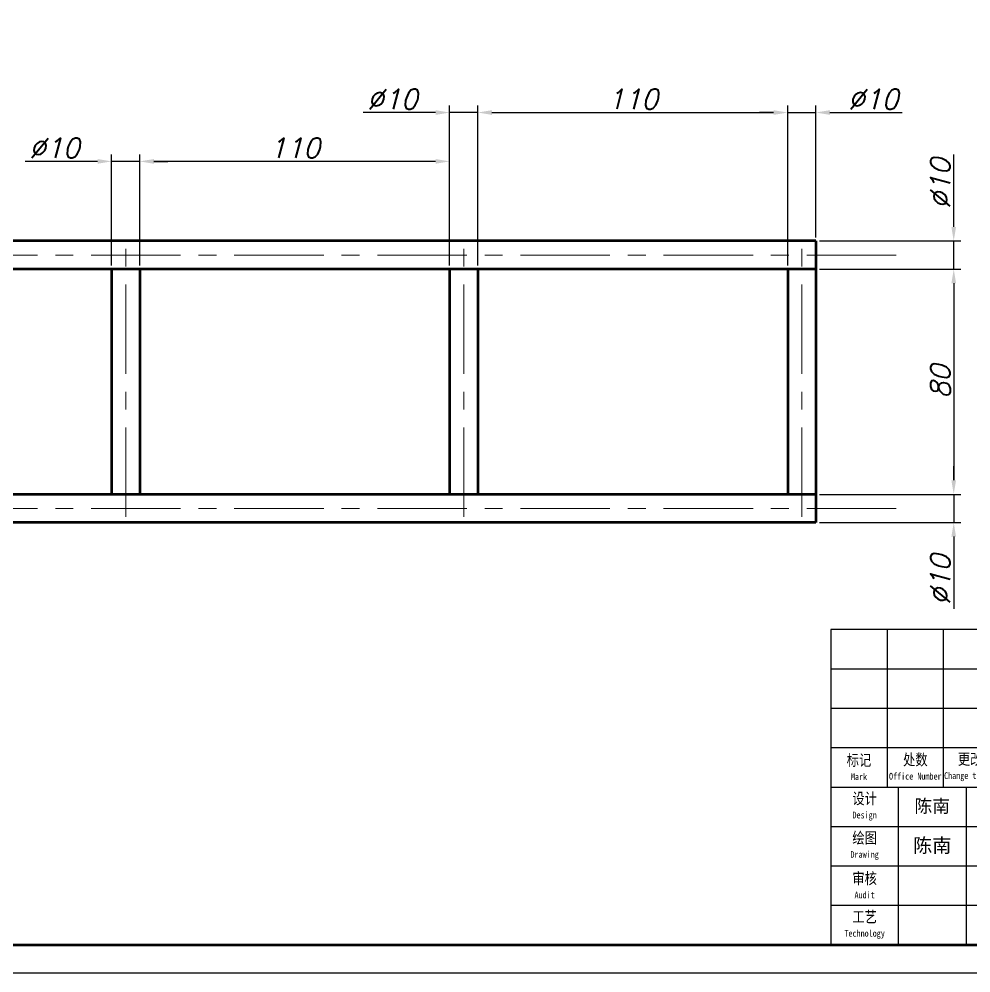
# Model space of a CAD drawing. Header units: inches. Extents: x 17901 to 26602, y 9673 to 14036.
# Drawn here: x 22820.5 to 23158.4, y 11220.7 to 11559.5 of the extents above; entities that cross this region are included whole.
import ezdxf

# ---------------------------------------------------------------- set-up
doc = ezdxf.new("R2010")
doc.units = ezdxf.units.IN
doc.header["$MEASUREMENT"] = 0
doc.linetypes.add('CENTER', pattern=[50.8, 31.75, -6.35, 6.35, -6.35])
doc.linetypes.add('DASHED2', pattern=[9.525, 6.35, -3.175])
for name, color, linetype, lineweight in [('中心线', 1, 'CENTER', 15), ('图框_内框线', 5, 'Continuous', 50), ('标注线', 3, 'Continuous', 25), ('粗实线', 7, 'Continuous', 50), ('细实线', 4, 'Continuous', 25), ('虚线', 2, 'DASHED2', 25)]:
    doc.layers.add(name, color=color, linetype=linetype, lineweight=lineweight)
doc.styles.add('DIM_FONT', font='romans.shx', dxfattribs={"oblique": 15})
doc.styles.add('宋体', font='', dxfattribs={"width": 0.8, "height": 5})
doc.styles.add('楷体', font='KTGB2312.ttf', dxfattribs={"height": 5})
doc.styles.get('宋体').set_extended_font_data('SimSun')
doc.dimstyles.new('幅面 1：2$0', dxfattribs={"dimscale": 2, "dimtxt": 3.5, "dimasz": 2.5, "dimexe": 1.25, "dimexo": 0.625, "dimtad": 1, "dimdsep": 46, "dimtxsty": 'DIM_FONT', "dimcen": 2.5, "dimclrd": 256, "dimclrt": 256, "dimadec": 0, "dimazin": 0, "dimtfac": 1, "dimtmove": 0, "dimatfit": 3, "dimfxl": 1, "dimlwd": -1, "dimarcsym": 0})

# ---------------------------------------------------------------- blocks, each defined once
blk = doc.blocks.new('标题栏')
at = {"layer": '标注线'}
for p, q in [((5851.87, 3356.48), (5851.87, 3328.48)), ((5861.87, 3328.48), (5861.87, 3356.48)), ((5841.87, 3349.48), (5921.87, 3349.48)), ((5841.87, 3342.48), (5921.87, 3342.48)), ((5841.87, 3335.48), (5921.87, 3335.48)), ((5841.87, 3328.48), (5971.87, 3328.48)), ((5853.87, 3300.48), (5853.87, 3328.48)), ((5865.87, 3328.48), (5865.87, 3300.48)), ((5841.87, 3321.48), (5921.87, 3321.48)), ((5841.87, 3314.48), (5921.87, 3314.48)), ((5841.87, 3307.48), (5921.87, 3307.48))]:
    blk.add_line(p, q, dxfattribs=at)
blk.add_lwpolyline([(6021.87, 3356.48), (5841.87, 3356.48), (5841.87, 3300.48), (6021.87, 3300.48), (6021.87, 3356.48)], dxfattribs=at)
at = {"layer": '标注线', "char_height": 2, "attachment_point": 5, "style": '宋体'}
for s, insert, width in [('更改文件号\\P{\\H0.6x;Change the file number}', (5869.87, 3331.98), 16), ('标记\\P{\\H0.6x;Mark}', (5846.87, 3331.98), 10), ('处数\\P{\\H0.6x;Office Number}', (5856.87, 3332.06), 10), ('设计\\P{\\H0.6x;Design}', (5847.87, 3324.98), 12), ('绘图\\P{\\H0.6x;Drawing}', (5847.87, 3317.98), 12), ('审核\\P{\\H0.6x;Audit}', (5847.87, 3310.98), 12), ('工艺\\P{\\H0.6x;Technology}', (5847.87, 3303.98), 12)]:
    blk.add_mtext(s, dxfattribs=dict(at, insert=insert, width=width))
blk = doc.blocks.new('*D607')
at = {"layer": 'Defpoints', "color": 0, "transparency": 16777216}
for p in [(23103.32, 11480.68), (23152.27, 11480.68), (23103.32, 11470.68)]:
    blk.add_point(p, dxfattribs=at)
at = {"layer": '标注线', "transparency": 16777216}
for p, q in [((23152.27, 11485.68), (23152.27, 11511.36)), ((23152.27, 11470.68), (23152.27, 11480.68)), ((23152.27, 11465.68), (23152.27, 11460.68))]:
    blk.add_line(p, q, dxfattribs=at)
at = {"layer": '标注线', "color": 0, "lineweight": -2, "transparency": 16777216}
for p, q in [((23104.57, 11480.68), (23154.77, 11480.68)), ((23104.57, 11470.68), (23154.77, 11470.68))]:
    blk.add_line(p, q, dxfattribs=at)
at = {"layer": '标注线', "transparency": 16777216}
for points in [[(23151.44, 11485.68), (23153.1, 11485.68), (23152.27, 11480.68)], [(23151.44, 11465.68), (23153.1, 11465.68), (23152.27, 11470.68)]]:
    blk.add_solid(points, dxfattribs=at)
at = {"layer": '标注线', "transparency": 16777216, "insert": (23147.52, 11501.02), "char_height": 7, "attachment_point": 5, "rotation": 90, "style": 'DIM_FONT'}
blk.add_mtext('%%c10', dxfattribs=at)
blk = doc.blocks.new('*D608')
at = {"layer": 'Defpoints', "color": 0, "transparency": 16777216}
for p in [(23103.32, 11470.68), (23103.32, 11390.68), (23152.27, 11390.68)]:
    blk.add_point(p, dxfattribs=at)
at = {"layer": '标注线', "color": 0, "lineweight": -2, "transparency": 16777216}
for p, q in [((23104.57, 11470.68), (23154.77, 11470.68)), ((23104.57, 11390.68), (23154.77, 11390.68))]:
    blk.add_line(p, q, dxfattribs=at)
at = {"layer": '标注线', "transparency": 16777216}
blk.add_line((23152.27, 11465.68), (23152.27, 11395.68), dxfattribs=at)
for points in [[(23151.44, 11465.68), (23153.1, 11465.68), (23152.27, 11470.68)], [(23151.44, 11395.68), (23153.1, 11395.68), (23152.27, 11390.68)]]:
    blk.add_solid(points, dxfattribs=at)
at = {"layer": '标注线', "transparency": 16777216, "insert": (23147.52, 11430.68), "char_height": 7, "attachment_point": 5, "rotation": 90, "style": 'DIM_FONT'}
blk.add_mtext('80', dxfattribs=at)
blk = doc.blocks.new('*D609')
at = {"layer": 'Defpoints', "color": 0, "transparency": 16777216}
for p in [(23103.32, 11390.68), (23103.32, 11380.68), (23152.27, 11380.68)]:
    blk.add_point(p, dxfattribs=at)
at = {"layer": '标注线', "transparency": 16777216}
for p, q in [((23152.27, 11395.68), (23152.27, 11400.68)), ((23152.27, 11390.68), (23152.27, 11380.68)), ((23152.27, 11375.68), (23152.27, 11349.99))]:
    blk.add_line(p, q, dxfattribs=at)
at = {"layer": '标注线', "color": 0, "lineweight": -2, "transparency": 16777216}
for p, q in [((23104.57, 11390.68), (23154.77, 11390.68)), ((23104.57, 11380.68), (23154.77, 11380.68))]:
    blk.add_line(p, q, dxfattribs=at)
at = {"layer": '标注线', "transparency": 16777216}
for points in [[(23151.44, 11395.68), (23153.1, 11395.68), (23152.27, 11390.68)], [(23151.44, 11375.68), (23153.1, 11375.68), (23152.27, 11380.68)]]:
    blk.add_solid(points, dxfattribs=at)
at = {"layer": '标注线', "transparency": 16777216, "insert": (23147.52, 11360.33), "char_height": 7, "attachment_point": 5, "rotation": 90, "style": 'DIM_FONT'}
blk.add_mtext('%%c10', dxfattribs=at)
blk = doc.blocks.new('*D610')
at = {"layer": 'Defpoints', "color": 0, "transparency": 16777216}
for p in [(23093.32, 11526.28), (22983.32, 11470.68), (23093.32, 11470.68)]:
    blk.add_point(p, dxfattribs=at)
at = {"layer": '标注线', "color": 0, "lineweight": -2, "transparency": 16777216}
for p, q in [((22983.32, 11471.93), (22983.32, 11528.78)), ((23093.32, 11471.93), (23093.32, 11528.78))]:
    blk.add_line(p, q, dxfattribs=at)
at = {"layer": '标注线', "transparency": 16777216}
blk.add_line((22988.32, 11526.28), (23088.32, 11526.28), dxfattribs=at)
for points in [[(22988.32, 11527.11), (22988.32, 11525.44), (22983.32, 11526.28)], [(23088.32, 11527.11), (23088.32, 11525.44), (23093.32, 11526.28)]]:
    blk.add_solid(points, dxfattribs=at)
at = {"layer": '标注线', "transparency": 16777216, "insert": (23038.32, 11531.03), "char_height": 7, "attachment_point": 5, "style": 'DIM_FONT'}
blk.add_mtext('110', dxfattribs=at)
blk = doc.blocks.new('*D611')
at = {"layer": 'Defpoints', "color": 0, "transparency": 16777216}
for p in [(23103.32, 11526.28), (23103.32, 11480.68), (23093.32, 11470.68)]:
    blk.add_point(p, dxfattribs=at)
at = {"layer": '标注线', "color": 0, "lineweight": -2, "transparency": 16777216}
for p, q in [((23093.32, 11471.93), (23093.32, 11528.78)), ((23103.32, 11481.93), (23103.32, 11528.78))]:
    blk.add_line(p, q, dxfattribs=at)
at = {"layer": '标注线', "transparency": 16777216}
for p, q in [((23088.32, 11526.28), (23083.32, 11526.28)), ((23093.32, 11526.28), (23103.32, 11526.28)), ((23108.32, 11526.28), (23134, 11526.28))]:
    blk.add_line(p, q, dxfattribs=at)
for points in [[(23088.32, 11527.11), (23088.32, 11525.44), (23093.32, 11526.28)], [(23108.32, 11527.11), (23108.32, 11525.44), (23103.32, 11526.28)]]:
    blk.add_solid(points, dxfattribs=at)
at = {"layer": '标注线', "transparency": 16777216, "insert": (23123.66, 11531.03), "char_height": 7, "attachment_point": 5, "style": 'DIM_FONT'}
blk.add_mtext('%%c10', dxfattribs=at)
blk = doc.blocks.new('*D612')
at = {"layer": 'Defpoints', "color": 0, "transparency": 16777216}
for p in [(22973.32, 11526.28), (22973.32, 11470.68), (22983.32, 11470.68)]:
    blk.add_point(p, dxfattribs=at)
at = {"layer": '标注线', "color": 0, "lineweight": -2, "transparency": 16777216}
for p, q in [((22973.32, 11471.93), (22973.32, 11528.78)), ((22983.32, 11471.93), (22983.32, 11528.78))]:
    blk.add_line(p, q, dxfattribs=at)
at = {"layer": '标注线', "transparency": 16777216}
for p, q in [((22968.32, 11526.28), (22942.63, 11526.28)), ((22983.32, 11526.28), (22973.32, 11526.28)), ((22988.32, 11526.28), (22993.32, 11526.28))]:
    blk.add_line(p, q, dxfattribs=at)
for points in [[(22968.32, 11527.11), (22968.32, 11525.44), (22973.32, 11526.28)], [(22988.32, 11527.11), (22988.32, 11525.44), (22983.32, 11526.28)]]:
    blk.add_solid(points, dxfattribs=at)
at = {"layer": '标注线', "transparency": 16777216, "insert": (22952.98, 11531.03), "char_height": 7, "attachment_point": 5, "style": 'DIM_FONT'}
blk.add_mtext('%%c10', dxfattribs=at)
blk = doc.blocks.new('*D613')
at = {"layer": 'Defpoints', "color": 0, "transparency": 16777216}
for p in [(22863.32, 11508.93), (22863.32, 11470.68), (22973.32, 11470.68)]:
    blk.add_point(p, dxfattribs=at)
at = {"layer": '标注线', "color": 0, "lineweight": -2, "transparency": 16777216}
for p, q in [((22863.32, 11471.93), (22863.32, 11511.43)), ((22973.32, 11471.93), (22973.32, 11511.43))]:
    blk.add_line(p, q, dxfattribs=at)
at = {"layer": '标注线', "transparency": 16777216}
blk.add_line((22968.32, 11508.93), (22868.32, 11508.93), dxfattribs=at)
for points in [[(22868.32, 11509.76), (22868.32, 11508.09), (22863.32, 11508.93)], [(22968.32, 11509.76), (22968.32, 11508.09), (22973.32, 11508.93)]]:
    blk.add_solid(points, dxfattribs=at)
at = {"layer": '标注线', "transparency": 16777216, "insert": (22918.32, 11513.68), "char_height": 7, "attachment_point": 5, "style": 'DIM_FONT'}
blk.add_mtext('110', dxfattribs=at)
blk = doc.blocks.new('*D614')
at = {"layer": 'Defpoints', "color": 0, "transparency": 16777216}
for p in [(22853.32, 11508.93), (22853.32, 11470.68), (22863.32, 11470.68)]:
    blk.add_point(p, dxfattribs=at)
at = {"layer": '标注线', "color": 0, "lineweight": -2, "transparency": 16777216}
for p, q in [((22853.32, 11471.93), (22853.32, 11511.43)), ((22863.32, 11471.93), (22863.32, 11511.43))]:
    blk.add_line(p, q, dxfattribs=at)
at = {"layer": '标注线', "transparency": 16777216}
for p, q in [((22848.32, 11508.93), (22822.63, 11508.93)), ((22863.32, 11508.93), (22853.32, 11508.93)), ((22868.32, 11508.93), (22873.32, 11508.93))]:
    blk.add_line(p, q, dxfattribs=at)
for points in [[(22848.32, 11509.76), (22848.32, 11508.09), (22853.32, 11508.93)], [(22868.32, 11509.76), (22868.32, 11508.09), (22863.32, 11508.93)]]:
    blk.add_solid(points, dxfattribs=at)
at = {"layer": '标注线', "transparency": 16777216, "insert": (22832.98, 11513.68), "char_height": 7, "attachment_point": 5, "style": 'DIM_FONT'}
blk.add_mtext('%%c10', dxfattribs=at)

msp = doc.modelspace()

# ---------------------------------------------------------------- linework, layer by layer
at = {"layer": 'Defpoints'}
msp.add_lwpolyline([(22638.627, 11220.746), (23478.627, 11220.746), (23478.627, 11814.746), (22638.627, 11814.746)], close=True, dxfattribs=at)
at = {"layer": '中心线'}
for p, q in [((22858.32, 11382.677), (22858.32, 11478.677)), ((22978.32, 11382.677), (22978.32, 11478.677)), ((23098.32, 11382.677), (23098.32, 11478.677)), ((23131.82, 11475.677), (22789.819, 11475.677)), ((23131.82, 11385.677), (22789.819, 11385.677))]:
    msp.add_line(p, q, dxfattribs=at)
at = {"layer": '图框_内框线'}
msp.add_lwpolyline([(22688.627, 11230.746), (23468.627, 11230.746), (23468.627, 11804.746), (22688.627, 11804.746)], close=True, dxfattribs=at)
at = {"layer": '粗实线'}
for p, q in [((23103.32, 11480.677), (22818.32, 11480.677)), ((23103.32, 11470.677), (22818.32, 11470.677)), ((22853.32, 11470.677), (22853.32, 11390.677)), ((22863.32, 11470.677), (22863.32, 11390.677)), ((22973.32, 11470.677), (22973.32, 11390.677)), ((22983.32, 11470.677), (22983.32, 11390.677)), ((23093.32, 11470.677), (23093.32, 11390.677)), ((23103.32, 11470.677), (23103.32, 11390.677)), ((22853.32, 11390.677), (22818.32, 11390.677)), ((22973.32, 11390.677), (22863.32, 11390.677)), ((23093.32, 11390.677), (22983.32, 11390.677)), ((23103.32, 11380.677), (22818.32, 11380.677))]:
    msp.add_line(p, q, dxfattribs=at)
at = {"layer": '粗实线', "ltscale": 0.125}
for p, q in [((23103.32, 11480.677), (23103.32, 11475.677)), ((23103.32, 11475.677), (23103.32, 11470.677)), ((23103.32, 11390.677), (23103.32, 11385.677)), ((23103.32, 11385.677), (23103.32, 11380.677))]:
    msp.add_line(p, q, dxfattribs=at)
at = {"layer": '粗实线', "ltscale": 0.25}
for p, q in [((22863.32, 11470.677), (22853.32, 11470.677)), ((22983.32, 11470.677), (22973.32, 11470.677)), ((23103.32, 11470.677), (23093.32, 11470.677)), ((22863.32, 11390.677), (22853.32, 11390.677)), ((22983.32, 11390.677), (22973.32, 11390.677)), ((23103.32, 11390.677), (23093.32, 11390.677))]:
    msp.add_line(p, q, dxfattribs=at)
at = {"layer": '虚线', "ltscale": 0.25}
for p, q in [((22863.32, 11390.677), (22853.32, 11390.677)), ((22983.32, 11390.677), (22973.32, 11390.677)), ((23103.32, 11390.677), (23093.32, 11390.677))]:
    msp.add_line(p, q, dxfattribs=at)

# ---------------------------------------------------------------- block references
at = {"layer": '细实线', "xscale": 2, "yscale": 2, "zscale": 2}
msp.add_blockref('标题栏', (11424.897, 4629.795), dxfattribs=at)

# ---------------------------------------------------------------- texts
at = {"layer": '细实线', "width": 24, "attachment_point": 5, "style": '楷体'}
for insert, char_height in [((23144.627, 11279.746), 4.6), ((23144.627, 11265.746), 5)]:
    msp.add_mtext('{\\fSTXingkai|b0|i0|c134|p2;陈南}', dxfattribs=dict(at, insert=insert, char_height=char_height))

# ---------------------------------------------------------------- dimensions: what is measured, and where the dimension line sits
at = {"layer": '标注线'}
for base, p1, p2, picture, middle in [((22973.32, 11526.278), (22983.32, 11470.677), (22973.32, 11470.677), '*D612', (22952.977, 11531.028)), ((23103.32, 11526.278), (23093.32, 11470.677), (23103.32, 11480.677), '*D611', (23123.662, 11531.028)), ((22853.32, 11508.927), (22863.32, 11470.677), (22853.32, 11470.677), '*D614', (22832.977, 11513.677))]:
    dim = msp.add_linear_dim(base=base, p1=p1, p2=p2, dimstyle='幅面 1：2$0', override={"dimpost": '%%c<>'}, dxfattribs=at)
    dim.commit()
    dim.dimension.update_dxf_attribs({"geometry": picture, "text_midpoint": middle})
for base, p1, p2, picture, middle in [((23093.32, 11526.278), (22983.32, 11470.677), (23093.32, 11470.677), '*D610', (23038.32, 11531.028)), ((22863.32, 11508.927), (22973.32, 11470.677), (22863.32, 11470.677), '*D613', (22918.32, 11513.677))]:
    dim = msp.add_linear_dim(base=base, p1=p1, p2=p2, dimstyle='幅面 1：2$0', dxfattribs=at)
    dim.commit()
    dim.dimension.update_dxf_attribs({"geometry": picture, "text_midpoint": middle})
for base, p1, p2, picture, middle in [((23152.269, 11480.677), (23103.32, 11470.677), (23103.32, 11480.677), '*D607', (23147.519, 11501.02)), ((23152.269, 11380.677), (23103.32, 11390.677), (23103.32, 11380.677), '*D609', (23147.519, 11360.335))]:
    dim = msp.add_linear_dim(base=base, p1=p1, p2=p2, angle=90, dimstyle='幅面 1：2$0', override={"dimpost": '%%c<>'}, dxfattribs=at)
    dim.commit()
    dim.dimension.update_dxf_attribs({"geometry": picture, "text_midpoint": middle})
dim = msp.add_linear_dim(base=(23152.269, 11390.677), p1=(23103.32, 11470.677), p2=(23103.32, 11390.677), angle=90, dimstyle='幅面 1：2$0', dxfattribs=at)
dim.commit()
dim.dimension.update_dxf_attribs({"geometry": '*D608', "text_midpoint": (23147.519, 11430.677)})

doc.saveas('drawing.dxf')
